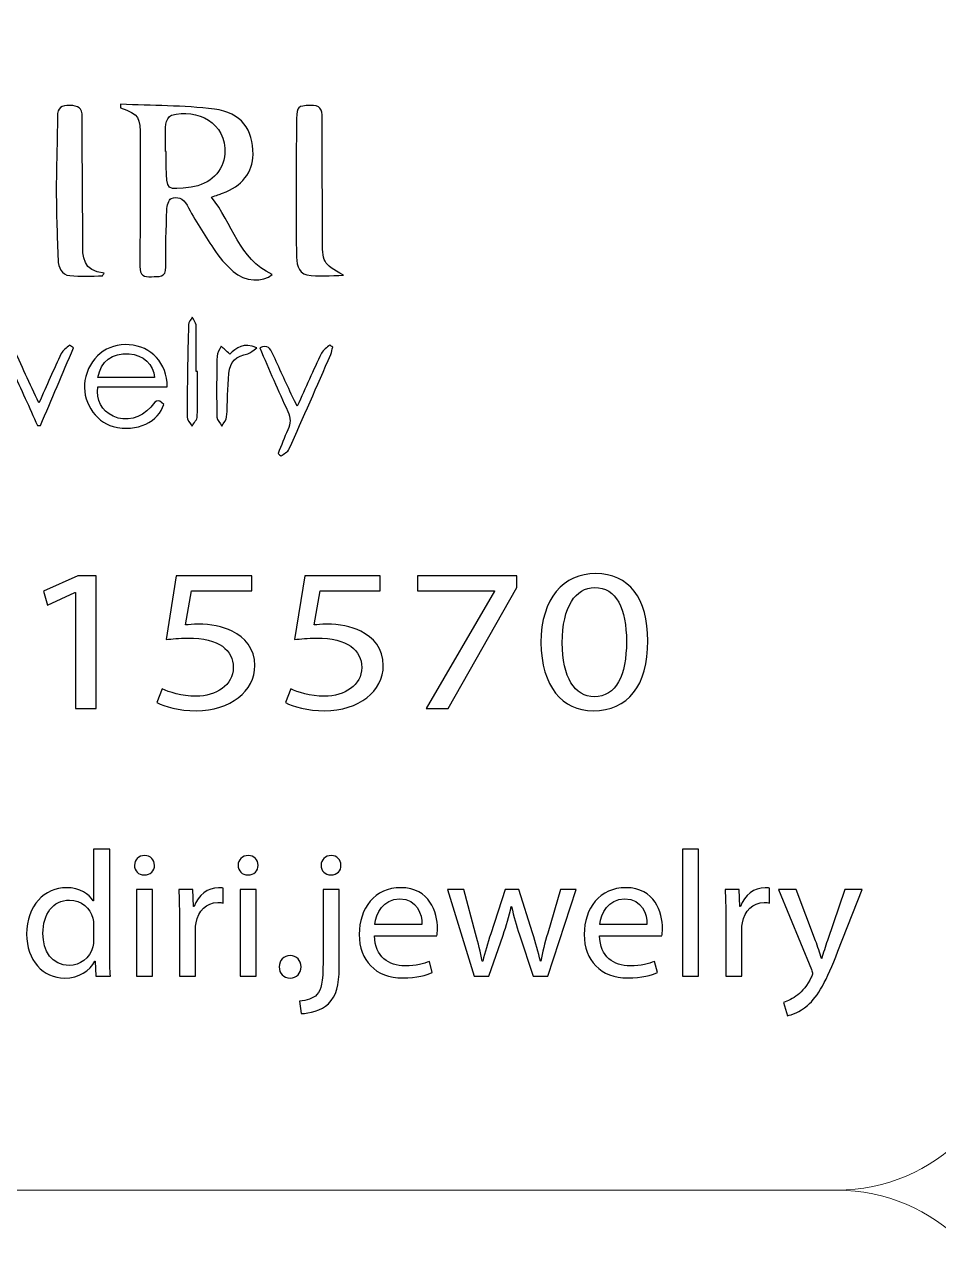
# Model space of a CAD drawing. Header units: millimetres. Extents: x -576 to 618, y 160 to 343.
# Drawn here: x 123.37 to 138.65, y 302.5 to 322.8 of the extents above; entities that cross this region are included whole.
import ezdxf

# ---------------------------------------------------------------- set-up
doc = ezdxf.new("R2010")
doc.units = ezdxf.units.MM
doc.header["$MEASUREMENT"] = 0
doc.layers.add('Layer 1', color=7, linetype='Continuous')

msp = doc.modelspace()

# ---------------------------------------------------------------- linework, layer by layer
at = {"layer": 'Layer 1', "color": 250, "lineweight": 18}
for points in [[(103.1217, 343.1001), (103.1217, 343.1001), (136.9517, 343.1001), (136.9517, 343.1001), (138.5957, 343.1001), (139.9367, 341.7591), (139.9367, 340.1151), (139.9367, 340.1151), (139.9367, 306.2851), (139.9367, 306.2851), (139.9367, 304.6411), (138.5957, 303.3001), (136.9517, 303.3001), (136.9517, 303.3001), (103.1217, 303.3001), (103.1217, 303.3001), (101.4777, 303.3001), (100.1367, 304.6411), (100.1367, 306.2851), (100.1367, 306.2851), (100.1367, 340.1151), (100.1367, 340.1151), (100.1367, 341.7591), (101.4777, 343.1001), (103.1217, 343.1001)], [(103.1217, 303.3001), (103.1217, 303.3001), (136.9517, 303.3001), (136.9517, 303.3001), (138.5957, 303.3001), (139.9367, 301.9591), (139.9367, 300.3151), (139.9367, 300.3151), (139.9367, 266.4851), (139.9367, 266.4851), (139.9367, 264.8411), (138.5957, 263.5001), (136.9517, 263.5001), (136.9517, 263.5001), (103.1217, 263.5001), (103.1217, 263.5001), (101.4777, 263.5001), (100.1367, 264.8411), (100.1367, 266.4851), (100.1367, 266.4851), (100.1367, 300.3151), (100.1367, 300.3151), (100.1367, 301.9591), (101.4777, 303.3001), (103.1217, 303.3001)]]:
    msp.add_open_spline(points, degree=3, knots=[0, 0, 0, 0, 0.125, 0.125, 0.125, 0.25, 0.25, 0.25, 0.375, 0.375, 0.375, 0.5, 0.5, 0.5, 0.625, 0.625, 0.625, 0.75, 0.75, 0.75, 0.875, 0.875, 0.875, 1, 1, 1, 1], dxfattribs=at)
at = {"layer": 'Layer 1', "color": 230}
for points, knots in [([(124.6741, 318.5924), (124.4909, 318.5924), (124.3056, 318.5777), (124.1243, 318.5974), (123.9873, 318.612), (123.9355, 318.7353), (123.9306, 318.8616), (123.9162, 319.2408), (123.9015, 319.6199), (123.9006, 319.9989), (123.9, 320.4183), (123.9187, 320.837), (123.919, 321.2564), (123.9193, 321.4124), (123.9902, 321.4457), (124.1281, 321.4432), (124.2651, 321.4408), (124.3359, 321.4071), (124.3353, 321.251), (124.3324, 320.6165), (124.3402, 319.9821), (124.3433, 319.3475), (124.3437, 319.2854), (124.3424, 319.223), (124.3418, 319.1606), (124.339, 318.911), (124.3465, 318.6679), (124.6997, 318.6402), (124.6913, 318.6245), (124.6825, 318.6086), (124.6741, 318.5924)], [0, 0, 0, 0, 0.1, 0.1, 0.1, 0.2, 0.2, 0.2, 0.3, 0.3, 0.3, 0.4, 0.4, 0.4, 0.5, 0.5, 0.5, 0.6, 0.6, 0.6, 0.7, 0.7, 0.7, 0.8, 0.8, 0.8, 0.9, 0.9, 0.9, 1, 1, 1, 1]), ([(124.9761, 321.4631), (125.4994, 321.4394), (126.0267, 321.4482), (126.5446, 321.3823), (126.9921, 321.3253), (127.197, 321.0382), (127.1908, 320.6248), (127.1864, 320.3249), (127.0026, 320.0906), (126.6815, 319.9758), (126.6301, 319.9574), (126.578, 319.9402), (126.4953, 319.9115), (126.846, 319.4719), (126.9505, 318.8744), (127.509, 318.6173), (127.3587, 318.4831), (127.0557, 318.4965), (126.8582, 318.6672), (126.7315, 318.7761), (126.622, 318.9115), (126.5281, 319.0506), (126.3699, 319.285), (126.2216, 319.5271), (126.0862, 319.7754), (126.0198, 319.8971), (125.925, 319.9255), (125.8219, 319.8865), (125.7786, 319.87), (125.7512, 319.763), (125.7486, 319.6956), (125.7368, 319.3789), (125.7284, 319.0613), (125.7337, 318.7445), (125.7374, 318.5486), (125.6098, 318.5873), (125.4947, 318.5789), (125.3655, 318.5699), (125.2962, 318.6005), (125.2978, 318.7521), (125.3037, 319.4656), (125.2999, 320.1795), (125.3015, 320.8931), (125.3025, 321.2616), (125.2925, 321.2797), (124.9727, 321.4057), (124.9739, 321.4248), (124.9748, 321.4441), (124.9761, 321.4631)], [0, 0, 0, 0, 0.0625, 0.0625, 0.0625, 0.125, 0.125, 0.125, 0.1875, 0.1875, 0.1875, 0.25, 0.25, 0.25, 0.3125, 0.3125, 0.3125, 0.375, 0.375, 0.375, 0.4375, 0.4375, 0.4375, 0.5, 0.5, 0.5, 0.5625, 0.5625, 0.5625, 0.625, 0.625, 0.625, 0.6875, 0.6875, 0.6875, 0.75, 0.75, 0.75, 0.8125, 0.8125, 0.8125, 0.875, 0.875, 0.875, 0.9375, 0.9375, 0.9375, 1, 1, 1, 1]), ([(125.7271, 320.6759), (125.7271, 320.6759), (125.7377, 320.6759), (125.7377, 320.6759), (125.7377, 320.5913), (125.7365, 320.5065), (125.738, 320.422), (125.7453, 320.0229), (125.7455, 320.0229), (126.1542, 320.0775), (126.4732, 320.1202), (126.6968, 320.3433), (126.7187, 320.6363), (126.7568, 321.1546), (126.2475, 321.4026), (125.8254, 321.2816), (125.7821, 321.2691), (125.7361, 321.1867), (125.7318, 321.1331), (125.719, 320.9814), (125.7271, 320.8282), (125.7271, 320.6759)], [0, 0, 0, 0, 0.1428571, 0.1428571, 0.1428571, 0.2857143, 0.2857143, 0.2857143, 0.4285714, 0.4285714, 0.4285714, 0.5714286, 0.5714286, 0.5714286, 0.7142857, 0.7142857, 0.7142857, 0.8571429, 0.8571429, 0.8571429, 1, 1, 1, 1]), ([(128.7052, 318.6031), (128.4853, 318.6031), (128.2818, 318.5744), (128.0909, 318.6118), (127.9299, 318.6436), (127.9171, 318.8199), (127.9152, 318.9634), (127.9096, 319.3887), (127.9093, 319.8137), (127.9099, 320.2386), (127.9106, 320.5675), (127.9152, 320.8964), (127.9187, 321.2249), (127.9208, 321.4258), (127.9405, 321.4349), (128.1474, 321.4449), (128.3109, 321.453), (128.347, 321.3809), (128.3461, 321.2327), (128.3433, 320.5697), (128.3517, 319.9063), (128.3517, 319.2434), (128.3517, 318.8084), (128.348, 318.8084), (128.7052, 318.6031)], [0, 0, 0, 0, 0.125, 0.125, 0.125, 0.25, 0.25, 0.25, 0.375, 0.375, 0.375, 0.5, 0.5, 0.5, 0.625, 0.625, 0.625, 0.75, 0.75, 0.75, 0.875, 0.875, 0.875, 1, 1, 1, 1]), ([(126.2622, 316.9915), (126.2622, 316.7425), (126.2678, 316.4932), (126.2581, 316.2446), (126.2559, 316.1884), (126.201, 316.1344), (126.1705, 316.0792), (126.1411, 316.131), (126.0866, 316.1827), (126.0866, 316.2342), (126.0884, 316.7494), (126.0984, 317.2645), (126.1109, 317.779), (126.1121, 317.8202), (126.1517, 317.8604), (126.1739, 317.901), (126.1963, 317.858), (126.2372, 317.8159), (126.2382, 317.7724), (126.2441, 317.5122), (126.2413, 317.2517), (126.2413, 316.9915), (126.2413, 316.9915), (126.2622, 316.9915), (126.2622, 316.9915)], [0, 0, 0, 0, 0.125, 0.125, 0.125, 0.25, 0.25, 0.25, 0.375, 0.375, 0.375, 0.5, 0.5, 0.5, 0.625, 0.625, 0.625, 0.75, 0.75, 0.75, 0.875, 0.875, 0.875, 1, 1, 1, 1]), ([(125.7568, 316.7359), (125.7568, 316.7359), (124.5971, 316.7359), (124.5971, 316.7359), (124.5599, 316.5187), (124.6589, 316.3362), (124.8529, 316.2448), (125.0607, 316.1465), (125.3175, 316.2071), (125.4804, 316.3989), (125.5449, 316.475), (125.5974, 316.5646), (125.6966, 316.4414), (125.6223, 316.1643), (125.2479, 315.9668), (124.8529, 316.0729), (124.5452, 316.1556), (124.3222, 316.5187), (124.3799, 316.8423), (124.4488, 317.2274), (124.7459, 317.4682), (125.12, 317.4417), (125.4913, 317.4155), (125.7518, 317.1368), (125.7568, 316.7359)], [0, 0, 0, 0, 0.125, 0.125, 0.125, 0.25, 0.25, 0.25, 0.375, 0.375, 0.375, 0.5, 0.5, 0.5, 0.625, 0.625, 0.625, 0.75, 0.75, 0.75, 0.875, 0.875, 0.875, 1, 1, 1, 1]), ([(126.8003, 317.2847), (126.911, 317.3866), (127.0324, 317.4896), (127.2552, 317.3895), (127.1894, 317.3452), (127.151, 317.3012), (127.1054, 317.2921), (126.9055, 317.2522), (126.8069, 317.1692), (126.7862, 316.9598), (126.7628, 316.719), (126.7672, 316.4753), (126.7491, 316.2334), (126.745, 316.1811), (126.697, 316.1317), (126.6692, 316.0809), (126.6399, 316.1311), (126.5863, 316.1807), (126.5857, 316.2316), (126.5791, 316.5704), (126.5806, 316.9096), (126.5878, 317.2484), (126.589, 317.3046), (126.6327, 317.3598), (126.6568, 317.4154), (126.7001, 317.376), (126.7429, 317.3368), (126.8003, 317.2847)], [0, 0, 0, 0, 0.1111111, 0.1111111, 0.1111111, 0.2222222, 0.2222222, 0.2222222, 0.3333333, 0.3333333, 0.3333333, 0.4444444, 0.4444444, 0.4444444, 0.5555556, 0.5555556, 0.5555556, 0.6666667, 0.6666667, 0.6666667, 0.7777778, 0.7777778, 0.7777778, 0.8888889, 0.8888889, 0.8888889, 1, 1, 1, 1]), ([(123.1643, 317.0238), (123.0117, 316.6875), (122.8766, 316.3908), (122.7418, 316.094), (122.7256, 316.0924), (122.709, 316.0912), (122.6925, 316.09), (122.5116, 316.5218), (122.3302, 316.9533), (122.149, 317.3851), (122.168, 317.4004), (122.1864, 317.416), (122.2052, 317.4317), (122.2507, 317.3927), (122.3153, 317.3627), (122.339, 317.3131), (122.4491, 317.0831), (122.5475, 316.8482), (122.6507, 316.6151), (122.6685, 316.5754), (122.6909, 316.538), (122.7225, 316.4784), (122.8694, 316.7945), (123.0068, 317.0903), (123.1634, 317.4266), (123.3191, 317.0925), (123.4576, 316.7945), (123.6099, 316.4675), (123.7424, 316.7633), (123.8585, 317.0322), (123.9846, 317.2965), (124.011, 317.3521), (124.0757, 317.3889), (124.1225, 317.4344), (124.1446, 317.4191), (124.1664, 317.4035), (124.188, 317.388), (124.0045, 316.9561), (123.8208, 316.5243), (123.6373, 316.0931), (123.6205, 316.0922), (123.6033, 316.0912), (123.5868, 316.0906), (123.451, 316.3901), (123.3153, 316.6896), (123.1643, 317.0238)], [0, 0, 0, 0, 0.0666667, 0.0666667, 0.0666667, 0.1333333, 0.1333333, 0.1333333, 0.2, 0.2, 0.2, 0.2666667, 0.2666667, 0.2666667, 0.3333333, 0.3333333, 0.3333333, 0.4, 0.4, 0.4, 0.4666667, 0.4666667, 0.4666667, 0.5333333, 0.5333333, 0.5333333, 0.6, 0.6, 0.6, 0.6666667, 0.6666667, 0.6666667, 0.7333333, 0.7333333, 0.7333333, 0.8, 0.8, 0.8, 0.8666667, 0.8666667, 0.8666667, 0.9333333, 0.9333333, 0.9333333, 1, 1, 1, 1]), ([(125.5428, 316.8907), (125.5265, 317.1143), (125.3543, 317.2741), (125.1166, 317.2887), (124.8305, 317.3069), (124.6463, 317.1686), (124.5955, 316.8907), (124.5955, 316.8907), (125.5428, 316.8907), (125.5428, 316.8907)], [0, 0, 0, 0, 0.3333333, 0.3333333, 0.3333333, 0.6666667, 0.6666667, 0.6666667, 1, 1, 1, 1]), ([(127.3021, 317.3885), (127.4378, 317.4525), (127.4788, 317.3758), (127.5158, 317.2962), (127.6275, 317.0553), (127.7377, 316.8132), (127.8494, 316.572), (127.87, 316.5271), (127.894, 316.484), (127.9296, 316.4141), (128.0709, 316.7264), (128.1976, 317.0154), (128.3343, 317.2993), (128.3614, 317.3552), (128.4275, 317.3923), (128.4759, 317.4379), (128.4912, 317.426), (128.5061, 317.4138), (128.5218, 317.4019), (128.5114, 317.3611), (128.5071, 317.3174), (128.4906, 317.2796), (128.26, 316.7514), (128.0298, 316.2232), (127.7933, 315.6977), (127.7708, 315.6481), (127.7053, 315.6178), (127.6597, 315.5786), (127.6432, 315.5926), (127.6263, 315.6066), (127.6091, 315.6207), (127.6634, 315.7539), (127.7124, 315.8893), (127.7739, 316.0191), (127.8238, 316.1249), (127.8213, 316.2163), (127.7717, 316.3243), (127.6107, 316.6722), (127.4613, 317.0254), (127.3021, 317.3885)], [0, 0, 0, 0, 0.0769231, 0.0769231, 0.0769231, 0.1538462, 0.1538462, 0.1538462, 0.2307692, 0.2307692, 0.2307692, 0.3076923, 0.3076923, 0.3076923, 0.3846154, 0.3846154, 0.3846154, 0.4615385, 0.4615385, 0.4615385, 0.5384615, 0.5384615, 0.5384615, 0.6153846, 0.6153846, 0.6153846, 0.6923077, 0.6923077, 0.6923077, 0.7692308, 0.7692308, 0.7692308, 0.8461538, 0.8461538, 0.8461538, 0.9230769, 0.9230769, 0.9230769, 1, 1, 1, 1]), ([(133.7907, 312.4904), (133.7907, 311.7363), (133.4584, 311.3197), (132.875, 311.3197), (132.3605, 311.3197), (132.0119, 311.7259), (132.0039, 312.4601), (132.0039, 313.2039), (132.3848, 313.6136), (132.9196, 313.6136), (133.4744, 313.6136), (133.7907, 313.1971), (133.7907, 312.4904)], [0, 0, 0, 0, 0.25, 0.25, 0.25, 0.5, 0.5, 0.5, 0.75, 0.75, 0.75, 1, 1, 1, 1]), ([(124.2212, 313.2961), (124.2212, 313.2961), (124.2132, 313.2961), (124.2132, 313.2961), (124.2132, 313.2961), (123.7554, 313.088), (123.7554, 313.088), (123.7554, 313.088), (123.6865, 313.3167), (123.6865, 313.3167), (123.6865, 313.3167), (124.2618, 313.576), (124.2618, 313.576), (124.2618, 313.576), (124.5657, 313.576), (124.5657, 313.576), (124.5657, 313.576), (124.5657, 311.3573), (124.5657, 311.3573), (124.5657, 311.3573), (124.2212, 311.3573), (124.2212, 311.3573), (124.2212, 311.3573), (124.2212, 313.2961), (124.2212, 313.2961)], [0, 0, 0, 0, 0.125, 0.125, 0.125, 0.25, 0.25, 0.25, 0.375, 0.375, 0.375, 0.5, 0.5, 0.5, 0.625, 0.625, 0.625, 0.75, 0.75, 0.75, 0.875, 0.875, 0.875, 1, 1, 1, 1]), ([(127.1678, 313.3235), (127.1678, 313.3235), (126.1628, 313.3235), (126.1628, 313.3235), (126.1628, 313.3235), (126.0617, 312.7535), (126.0617, 312.7535), (126.1223, 312.76), (126.1791, 312.7672), (126.2764, 312.7672), (126.4789, 312.7672), (126.6814, 312.7298), (126.8437, 312.6477), (127.0502, 312.5488), (127.2203, 312.3575), (127.2203, 312.0777), (127.2203, 311.6439), (126.811, 311.3198), (126.24, 311.3198), (125.9523, 311.3198), (125.7092, 311.3882), (125.5834, 311.4564), (125.5834, 311.4564), (125.6727, 311.6848), (125.6727, 311.6848), (125.7822, 311.6302), (125.9969, 311.562), (126.2359, 311.562), (126.5722, 311.562), (126.8599, 311.7463), (126.8599, 312.0434), (126.8559, 312.3301), (126.6287, 312.5351), (126.102, 312.5351), (125.9523, 312.5351), (125.835, 312.5213), (125.7376, 312.5111), (125.7376, 312.5111), (125.9077, 313.5763), (125.9077, 313.5763), (125.9077, 313.5763), (127.1678, 313.5763), (127.1678, 313.5763), (127.1678, 313.5763), (127.1678, 313.3235), (127.1678, 313.3235)], [0, 0, 0, 0, 0.0666667, 0.0666667, 0.0666667, 0.1333333, 0.1333333, 0.1333333, 0.2, 0.2, 0.2, 0.2666667, 0.2666667, 0.2666667, 0.3333333, 0.3333333, 0.3333333, 0.4, 0.4, 0.4, 0.4666667, 0.4666667, 0.4666667, 0.5333333, 0.5333333, 0.5333333, 0.6, 0.6, 0.6, 0.6666667, 0.6666667, 0.6666667, 0.7333333, 0.7333333, 0.7333333, 0.8, 0.8, 0.8, 0.8666667, 0.8666667, 0.8666667, 0.9333333, 0.9333333, 0.9333333, 1, 1, 1, 1]), ([(129.3159, 313.3235), (129.3159, 313.3235), (128.3109, 313.3235), (128.3109, 313.3235), (128.3109, 313.3235), (128.2098, 312.7535), (128.2098, 312.7535), (128.2703, 312.76), (128.3271, 312.7672), (128.4245, 312.7672), (128.6269, 312.7672), (128.8294, 312.7298), (128.9916, 312.6477), (129.1983, 312.5488), (129.3682, 312.3575), (129.3682, 312.0777), (129.3682, 311.6439), (128.9589, 311.3198), (128.3879, 311.3198), (128.1002, 311.3198), (127.8572, 311.3882), (127.7315, 311.4564), (127.7315, 311.4564), (127.8207, 311.6848), (127.8207, 311.6848), (127.9302, 311.6302), (128.1449, 311.562), (128.3839, 311.562), (128.7202, 311.562), (129.0079, 311.7463), (129.0079, 312.0434), (129.0039, 312.3301), (128.7767, 312.5351), (128.25, 312.5351), (128.1002, 312.5351), (127.9829, 312.5213), (127.8856, 312.5111), (127.8856, 312.5111), (128.0556, 313.5763), (128.0556, 313.5763), (128.0556, 313.5763), (129.3159, 313.5763), (129.3159, 313.5763), (129.3159, 313.5763), (129.3159, 313.3235), (129.3159, 313.3235)], [0, 0, 0, 0, 0.0666667, 0.0666667, 0.0666667, 0.1333333, 0.1333333, 0.1333333, 0.2, 0.2, 0.2, 0.2666667, 0.2666667, 0.2666667, 0.3333333, 0.3333333, 0.3333333, 0.4, 0.4, 0.4, 0.4666667, 0.4666667, 0.4666667, 0.5333333, 0.5333333, 0.5333333, 0.6, 0.6, 0.6, 0.6666667, 0.6666667, 0.6666667, 0.7333333, 0.7333333, 0.7333333, 0.8, 0.8, 0.8, 0.8666667, 0.8666667, 0.8666667, 0.9333333, 0.9333333, 0.9333333, 1, 1, 1, 1]), ([(131.6019, 313.5761), (131.6019, 313.5761), (131.6019, 313.378), (131.6019, 313.378), (131.6019, 313.378), (130.4552, 311.3574), (130.4552, 311.3574), (130.4552, 311.3574), (130.0868, 311.3574), (130.0868, 311.3574), (130.0868, 311.3574), (131.229, 313.3203), (131.229, 313.3203), (131.229, 313.3203), (131.229, 313.3269), (131.229, 313.3269), (131.229, 313.3269), (129.9407, 313.3269), (129.9407, 313.3269), (129.9407, 313.3269), (129.9407, 313.5761), (129.9407, 313.5761), (129.9407, 313.5761), (131.6019, 313.5761), (131.6019, 313.5761)], [0, 0, 0, 0, 0.125, 0.125, 0.125, 0.25, 0.25, 0.25, 0.375, 0.375, 0.375, 0.5, 0.5, 0.5, 0.625, 0.625, 0.625, 0.75, 0.75, 0.75, 0.875, 0.875, 0.875, 1, 1, 1, 1]), ([(132.3605, 312.4564), (132.3605, 311.8795), (132.5711, 311.5521), (132.8952, 311.5521), (133.26, 311.5521), (133.4338, 311.9103), (133.4338, 312.4769), (133.4338, 313.023), (133.2678, 313.3814), (132.8993, 313.3814), (132.5874, 313.3814), (132.3605, 313.0607), (132.3605, 312.4564)], [0, 0, 0, 0, 0.25, 0.25, 0.25, 0.5, 0.5, 0.5, 0.75, 0.75, 0.75, 1, 1, 1, 1]), ([(124.7938, 309.0024), (124.7938, 309.0024), (124.7938, 307.2532), (124.7938, 307.2532), (124.7938, 307.1247), (124.7969, 306.9781), (124.806, 306.8794), (124.806, 306.8794), (124.5638, 306.8794), (124.5638, 306.8794), (124.5638, 306.8794), (124.5516, 307.1306), (124.5516, 307.1306), (124.5516, 307.1306), (124.5454, 307.1306), (124.5454, 307.1306), (124.4627, 306.969), (124.2818, 306.8467), (124.0393, 306.8467), (123.6808, 306.8467), (123.4047, 307.1425), (123.4047, 307.5821), (123.4016, 308.0635), (123.7086, 308.3593), (124.0702, 308.3593), (124.2971, 308.3593), (124.4505, 308.2548), (124.5176, 308.1381), (124.5176, 308.1381), (124.5238, 308.1381), (124.5238, 308.1381), (124.5238, 308.1381), (124.5238, 309.0024), (124.5238, 309.0024), (124.5238, 309.0024), (124.7938, 309.0024), (124.7938, 309.0024)], [0, 0, 0, 0, 0.0833333, 0.0833333, 0.0833333, 0.1666667, 0.1666667, 0.1666667, 0.25, 0.25, 0.25, 0.3333333, 0.3333333, 0.3333333, 0.4166667, 0.4166667, 0.4166667, 0.5, 0.5, 0.5, 0.5833333, 0.5833333, 0.5833333, 0.6666667, 0.6666667, 0.6666667, 0.75, 0.75, 0.75, 0.8333333, 0.8333333, 0.8333333, 0.9166667, 0.9166667, 0.9166667, 1, 1, 1, 1]), ([(134.371, 309.0022), (134.371, 309.0022), (134.6406, 309.0022), (134.6406, 309.0022), (134.6406, 309.0022), (134.6406, 306.8793), (134.6406, 306.8793), (134.6406, 306.8793), (134.371, 306.8793), (134.371, 306.8793), (134.371, 306.8793), (134.371, 309.0022), (134.371, 309.0022)], [0, 0, 0, 0, 0.25, 0.25, 0.25, 0.5, 0.5, 0.5, 0.75, 0.75, 0.75, 1, 1, 1, 1]), ([(125.5423, 308.7332), (125.5451, 308.6434), (125.4777, 308.5717), (125.3704, 308.5717), (125.2753, 308.5717), (125.2079, 308.6434), (125.2079, 308.7332), (125.2079, 308.8259), (125.2784, 308.8974), (125.3764, 308.8974), (125.4777, 308.8974), (125.5423, 308.8259), (125.5423, 308.7332)], [0, 0, 0, 0, 0.25, 0.25, 0.25, 0.5, 0.5, 0.5, 0.75, 0.75, 0.75, 1, 1, 1, 1]), ([(127.2749, 308.7332), (127.278, 308.6434), (127.2103, 308.5717), (127.103, 308.5717), (127.0082, 308.5717), (126.9408, 308.6434), (126.9408, 308.7332), (126.9408, 308.8259), (127.0113, 308.8974), (127.1092, 308.8974), (127.2103, 308.8974), (127.2749, 308.8259), (127.2749, 308.7332)], [0, 0, 0, 0, 0.25, 0.25, 0.25, 0.5, 0.5, 0.5, 0.75, 0.75, 0.75, 1, 1, 1, 1]), ([(128.6607, 308.7332), (128.6639, 308.6465), (128.5996, 308.5717), (128.4923, 308.5717), (128.3912, 308.5717), (128.327, 308.6465), (128.327, 308.7332), (128.327, 308.8259), (128.3972, 308.8974), (128.4983, 308.8974), (128.5965, 308.8974), (128.6607, 308.8259), (128.6607, 308.7332)], [0, 0, 0, 0, 0.25, 0.25, 0.25, 0.5, 0.5, 0.5, 0.75, 0.75, 0.75, 1, 1, 1, 1]), ([(125.9593, 307.8752), (125.9593, 308.0456), (125.9558, 308.1922), (125.9468, 308.3264), (125.9468, 308.3264), (126.1831, 308.3264), (126.1831, 308.3264), (126.1831, 308.3264), (126.1921, 308.0425), (126.1921, 308.0425), (126.1921, 308.0425), (126.2046, 308.0425), (126.2046, 308.0425), (126.2719, 308.2368), (126.4342, 308.3595), (126.6155, 308.3595), (126.6461, 308.3595), (126.6676, 308.3563), (126.6922, 308.3504), (126.6922, 308.3504), (126.6922, 308.1024), (126.6922, 308.1024), (126.6645, 308.1083), (126.6367, 308.1114), (126.6002, 308.1114), (126.4098, 308.1114), (126.275, 307.971), (126.2382, 307.7735), (126.2321, 307.7376), (126.2258, 307.6958), (126.2258, 307.6509), (126.2258, 307.6509), (126.2258, 306.8796), (126.2258, 306.8796), (126.2258, 306.8796), (125.9593, 306.8796), (125.9593, 306.8796), (125.9593, 306.8796), (125.9593, 307.8752), (125.9593, 307.8752)], [0, 0, 0, 0, 0.0769231, 0.0769231, 0.0769231, 0.1538462, 0.1538462, 0.1538462, 0.2307692, 0.2307692, 0.2307692, 0.3076923, 0.3076923, 0.3076923, 0.3846154, 0.3846154, 0.3846154, 0.4615385, 0.4615385, 0.4615385, 0.5384615, 0.5384615, 0.5384615, 0.6153846, 0.6153846, 0.6153846, 0.6923077, 0.6923077, 0.6923077, 0.7692308, 0.7692308, 0.7692308, 0.8461538, 0.8461538, 0.8461538, 0.9230769, 0.9230769, 0.9230769, 1, 1, 1, 1]), ([(129.2221, 307.5552), (129.228, 307.1994), (129.4611, 307.0528), (129.7309, 307.0528), (129.9241, 307.0528), (130.0405, 307.0859), (130.1416, 307.1274), (130.1416, 307.1274), (130.1877, 306.9392), (130.1877, 306.9392), (130.0926, 306.8974), (129.93, 306.8496), (129.6941, 306.8496), (129.2373, 306.8496), (128.9644, 307.1423), (128.9644, 307.5791), (128.9644, 308.0157), (129.228, 308.3595), (129.6604, 308.3595), (130.1447, 308.3595), (130.2735, 307.9439), (130.2735, 307.6777), (130.2735, 307.6238), (130.2673, 307.582), (130.2645, 307.5552), (130.2645, 307.5552), (129.2221, 307.5552), (129.2221, 307.5552)], [0, 0, 0, 0, 0.1111111, 0.1111111, 0.1111111, 0.2222222, 0.2222222, 0.2222222, 0.3333333, 0.3333333, 0.3333333, 0.4444444, 0.4444444, 0.4444444, 0.5555556, 0.5555556, 0.5555556, 0.6666667, 0.6666667, 0.6666667, 0.7777778, 0.7777778, 0.7777778, 0.8888889, 0.8888889, 0.8888889, 1, 1, 1, 1]), ([(132.9848, 307.5552), (132.9907, 307.1994), (133.2235, 307.0528), (133.4937, 307.0528), (133.6869, 307.0528), (133.8033, 307.0859), (133.9043, 307.1274), (133.9043, 307.1274), (133.9505, 306.9392), (133.9505, 306.9392), (133.8553, 306.8974), (133.6928, 306.8496), (133.4569, 306.8496), (133.0001, 306.8496), (132.7271, 307.1423), (132.7271, 307.5791), (132.7271, 308.0157), (132.9907, 308.3595), (133.4232, 308.3595), (133.9074, 308.3595), (134.0363, 307.9439), (134.0363, 307.6777), (134.0363, 307.6238), (134.03, 307.582), (134.0273, 307.5552), (134.0273, 307.5552), (132.9848, 307.5552), (132.9848, 307.5552)], [0, 0, 0, 0, 0.1111111, 0.1111111, 0.1111111, 0.2222222, 0.2222222, 0.2222222, 0.3333333, 0.3333333, 0.3333333, 0.4444444, 0.4444444, 0.4444444, 0.5555556, 0.5555556, 0.5555556, 0.6666667, 0.6666667, 0.6666667, 0.7777778, 0.7777778, 0.7777778, 0.8888889, 0.8888889, 0.8888889, 1, 1, 1, 1]), ([(135.0948, 307.8752), (135.0948, 308.0456), (135.0914, 308.1922), (135.0823, 308.3264), (135.0823, 308.3264), (135.3186, 308.3264), (135.3186, 308.3264), (135.3186, 308.3264), (135.3276, 308.0425), (135.3276, 308.0425), (135.3276, 308.0425), (135.3401, 308.0425), (135.3401, 308.0425), (135.4075, 308.2368), (135.5697, 308.3595), (135.751, 308.3595), (135.7816, 308.3595), (135.8031, 308.3563), (135.8277, 308.3504), (135.8277, 308.3504), (135.8277, 308.1024), (135.8277, 308.1024), (135.8, 308.1083), (135.7722, 308.1114), (135.7357, 308.1114), (135.5453, 308.1114), (135.4106, 307.971), (135.3738, 307.7735), (135.3675, 307.7376), (135.3613, 307.6958), (135.3613, 307.6509), (135.3613, 307.6509), (135.3613, 306.8796), (135.3613, 306.8796), (135.3613, 306.8796), (135.0948, 306.8796), (135.0948, 306.8796), (135.0948, 306.8796), (135.0948, 307.8752), (135.0948, 307.8752)], [0, 0, 0, 0, 0.0769231, 0.0769231, 0.0769231, 0.1538462, 0.1538462, 0.1538462, 0.2307692, 0.2307692, 0.2307692, 0.3076923, 0.3076923, 0.3076923, 0.3846154, 0.3846154, 0.3846154, 0.4615385, 0.4615385, 0.4615385, 0.5384615, 0.5384615, 0.5384615, 0.6153846, 0.6153846, 0.6153846, 0.6923077, 0.6923077, 0.6923077, 0.7692308, 0.7692308, 0.7692308, 0.8461538, 0.8461538, 0.8461538, 0.9230769, 0.9230769, 0.9230769, 1, 1, 1, 1]), ([(124.5238, 307.7375), (124.5238, 307.7703), (124.5207, 307.8152), (124.5117, 307.8479), (124.4717, 308.0158), (124.3245, 308.1531), (124.1223, 308.1531), (123.8431, 308.1531), (123.6777, 307.9138), (123.6777, 307.594), (123.6777, 307.3013), (123.825, 307.0589), (124.1161, 307.0589), (124.2971, 307.0589), (124.4627, 307.1752), (124.5117, 307.3728), (124.5207, 307.4086), (124.5238, 307.4448), (124.5238, 307.4864), (124.5238, 307.4864), (124.5238, 307.7375), (124.5238, 307.7375)], [0, 0, 0, 0, 0.1428571, 0.1428571, 0.1428571, 0.2857143, 0.2857143, 0.2857143, 0.4285714, 0.4285714, 0.4285714, 0.5714286, 0.5714286, 0.5714286, 0.7142857, 0.7142857, 0.7142857, 0.8571429, 0.8571429, 0.8571429, 1, 1, 1, 1]), ([(125.2418, 308.3264), (125.2418, 308.3264), (125.5114, 308.3264), (125.5114, 308.3264), (125.5114, 308.3264), (125.5114, 306.8793), (125.5114, 306.8793), (125.5114, 306.8793), (125.2418, 306.8793), (125.2418, 306.8793), (125.2418, 306.8793), (125.2418, 308.3264), (125.2418, 308.3264)], [0, 0, 0, 0, 0.25, 0.25, 0.25, 0.5, 0.5, 0.5, 0.75, 0.75, 0.75, 1, 1, 1, 1]), ([(126.9745, 308.3264), (126.9745, 308.3264), (127.244, 308.3264), (127.244, 308.3264), (127.244, 308.3264), (127.244, 306.8793), (127.244, 306.8793), (127.244, 306.8793), (126.9745, 306.8793), (126.9745, 306.8793), (126.9745, 306.8793), (126.9745, 308.3264), (126.9745, 308.3264)], [0, 0, 0, 0, 0.25, 0.25, 0.25, 0.5, 0.5, 0.5, 0.75, 0.75, 0.75, 1, 1, 1, 1]), ([(127.965, 306.4608), (128.0876, 306.4699), (128.195, 306.5029), (128.2592, 306.5713), (128.3329, 306.6552), (128.3603, 306.7688), (128.3603, 307.1155), (128.3603, 307.1155), (128.3603, 308.3264), (128.3603, 308.3264), (128.3603, 308.3264), (128.6302, 308.3264), (128.6302, 308.3264), (128.6302, 308.3264), (128.6302, 307.0141), (128.6302, 307.0141), (128.6302, 306.7329), (128.5843, 306.5507), (128.4524, 306.4191), (128.3329, 306.3023), (128.1366, 306.2546), (127.9925, 306.2546), (127.9925, 306.2546), (127.965, 306.4608), (127.965, 306.4608)], [0, 0, 0, 0, 0.125, 0.125, 0.125, 0.25, 0.25, 0.25, 0.375, 0.375, 0.375, 0.5, 0.5, 0.5, 0.625, 0.625, 0.625, 0.75, 0.75, 0.75, 0.875, 0.875, 0.875, 1, 1, 1, 1]), ([(130.0131, 307.7435), (130.0162, 307.9108), (129.9422, 308.171), (129.6389, 308.171), (129.3662, 308.171), (129.2464, 307.9258), (129.2252, 307.7435), (129.2252, 307.7435), (130.0131, 307.7435), (130.0131, 307.7435)], [0, 0, 0, 0, 0.3333333, 0.3333333, 0.3333333, 0.6666667, 0.6666667, 0.6666667, 1, 1, 1, 1]), ([(130.7157, 308.3265), (130.7157, 308.3265), (130.9119, 307.5911), (130.9119, 307.5911), (130.955, 307.4295), (130.9946, 307.28), (131.022, 307.1305), (131.022, 307.1305), (131.0314, 307.1305), (131.0314, 307.1305), (131.0651, 307.2772), (131.1141, 307.4326), (131.1634, 307.5882), (131.1634, 307.5882), (131.4055, 308.3265), (131.4055, 308.3265), (131.4055, 308.3265), (131.6324, 308.3265), (131.6324, 308.3265), (131.6324, 308.3265), (131.8623, 307.6033), (131.8623, 307.6033), (131.9175, 307.4295), (131.9602, 307.2772), (131.9943, 307.1305), (131.9943, 307.1305), (132.0033, 307.1305), (132.0033, 307.1305), (132.028, 307.2772), (132.0676, 307.4295), (132.1166, 307.6001), (132.1166, 307.6001), (132.3284, 308.3265), (132.3284, 308.3265), (132.3284, 308.3265), (132.5949, 308.3265), (132.5949, 308.3265), (132.5949, 308.3265), (132.1166, 306.8794), (132.1166, 306.8794), (132.1166, 306.8794), (131.8714, 306.8794), (131.8714, 306.8794), (131.8714, 306.8794), (131.6449, 307.5702), (131.6449, 307.5702), (131.5928, 307.7318), (131.5497, 307.8753), (131.5129, 308.0457), (131.5129, 308.0457), (131.5066, 308.0457), (131.5066, 308.0457), (131.4698, 307.8721), (131.4239, 307.7224), (131.3718, 307.567), (131.3718, 307.567), (131.1325, 306.8794), (131.1325, 306.8794), (131.1325, 306.8794), (130.8872, 306.8794), (130.8872, 306.8794), (130.8872, 306.8794), (130.4395, 308.3265), (130.4395, 308.3265), (130.4395, 308.3265), (130.7157, 308.3265), (130.7157, 308.3265)], [0, 0, 0, 0, 0.0454545, 0.0454545, 0.0454545, 0.0909091, 0.0909091, 0.0909091, 0.1363636, 0.1363636, 0.1363636, 0.1818182, 0.1818182, 0.1818182, 0.2272727, 0.2272727, 0.2272727, 0.2727273, 0.2727273, 0.2727273, 0.3181818, 0.3181818, 0.3181818, 0.3636364, 0.3636364, 0.3636364, 0.4090909, 0.4090909, 0.4090909, 0.4545455, 0.4545455, 0.4545455, 0.5, 0.5, 0.5, 0.5454545, 0.5454545, 0.5454545, 0.5909091, 0.5909091, 0.5909091, 0.6363636, 0.6363636, 0.6363636, 0.6818182, 0.6818182, 0.6818182, 0.7272727, 0.7272727, 0.7272727, 0.7727273, 0.7727273, 0.7727273, 0.8181818, 0.8181818, 0.8181818, 0.8636364, 0.8636364, 0.8636364, 0.9090909, 0.9090909, 0.9090909, 0.9545455, 0.9545455, 0.9545455, 1, 1, 1, 1]), ([(133.7757, 307.7435), (133.7788, 307.9108), (133.7049, 308.171), (133.4016, 308.171), (133.129, 308.171), (133.0091, 307.9258), (132.9879, 307.7435), (132.9879, 307.7435), (133.7757, 307.7435), (133.7757, 307.7435)], [0, 0, 0, 0, 0.3333333, 0.3333333, 0.3333333, 0.6666667, 0.6666667, 0.6666667, 1, 1, 1, 1]), ([(136.2722, 308.3265), (136.2722, 308.3265), (136.5969, 307.4716), (136.5969, 307.4716), (136.6306, 307.3758), (136.6678, 307.2622), (136.6921, 307.1755), (136.6921, 307.1755), (136.698, 307.1755), (136.698, 307.1755), (136.7258, 307.2622), (136.7564, 307.3726), (136.7932, 307.4775), (136.7932, 307.4775), (137.0875, 308.3265), (137.0875, 308.3265), (137.0875, 308.3265), (137.3726, 308.3265), (137.3726, 308.3265), (137.3726, 308.3265), (136.968, 307.295), (136.968, 307.295), (136.7748, 306.7989), (136.6429, 306.5446), (136.4591, 306.3892), (136.3274, 306.2756), (136.1954, 306.2307), (136.128, 306.2185), (136.128, 306.2185), (136.0604, 306.4401), (136.0604, 306.4401), (136.128, 306.4609), (136.2166, 306.5028), (136.2965, 306.5683), (136.3702, 306.6253), (136.4619, 306.7271), (136.5236, 306.8616), (136.5358, 306.8884), (136.5449, 306.9093), (136.5449, 306.9243), (136.5449, 306.9392), (136.5387, 306.9602), (136.5265, 306.9933), (136.5265, 306.9933), (135.9779, 308.3265), (135.9779, 308.3265), (135.9779, 308.3265), (136.2722, 308.3265), (136.2722, 308.3265)], [0, 0, 0, 0, 0.0625, 0.0625, 0.0625, 0.125, 0.125, 0.125, 0.1875, 0.1875, 0.1875, 0.25, 0.25, 0.25, 0.3125, 0.3125, 0.3125, 0.375, 0.375, 0.375, 0.4375, 0.4375, 0.4375, 0.5, 0.5, 0.5, 0.5625, 0.5625, 0.5625, 0.625, 0.625, 0.625, 0.6875, 0.6875, 0.6875, 0.75, 0.75, 0.75, 0.8125, 0.8125, 0.8125, 0.875, 0.875, 0.875, 0.9375, 0.9375, 0.9375, 1, 1, 1, 1]), ([(127.6275, 307.0348), (127.6275, 307.1453), (127.7043, 307.2233), (127.8116, 307.2233), (127.919, 307.2233), (127.9925, 307.1453), (127.9925, 307.0348), (127.9925, 306.9272), (127.9218, 306.8464), (127.8085, 306.8464), (127.7011, 306.8464), (127.6275, 306.9272), (127.6275, 307.0348)], [0, 0, 0, 0, 0.25, 0.25, 0.25, 0.5, 0.5, 0.5, 0.75, 0.75, 0.75, 1, 1, 1, 1])]:
    msp.add_open_spline(points, degree=3, knots=knots, dxfattribs=at)

doc.saveas('drawing.dxf')
